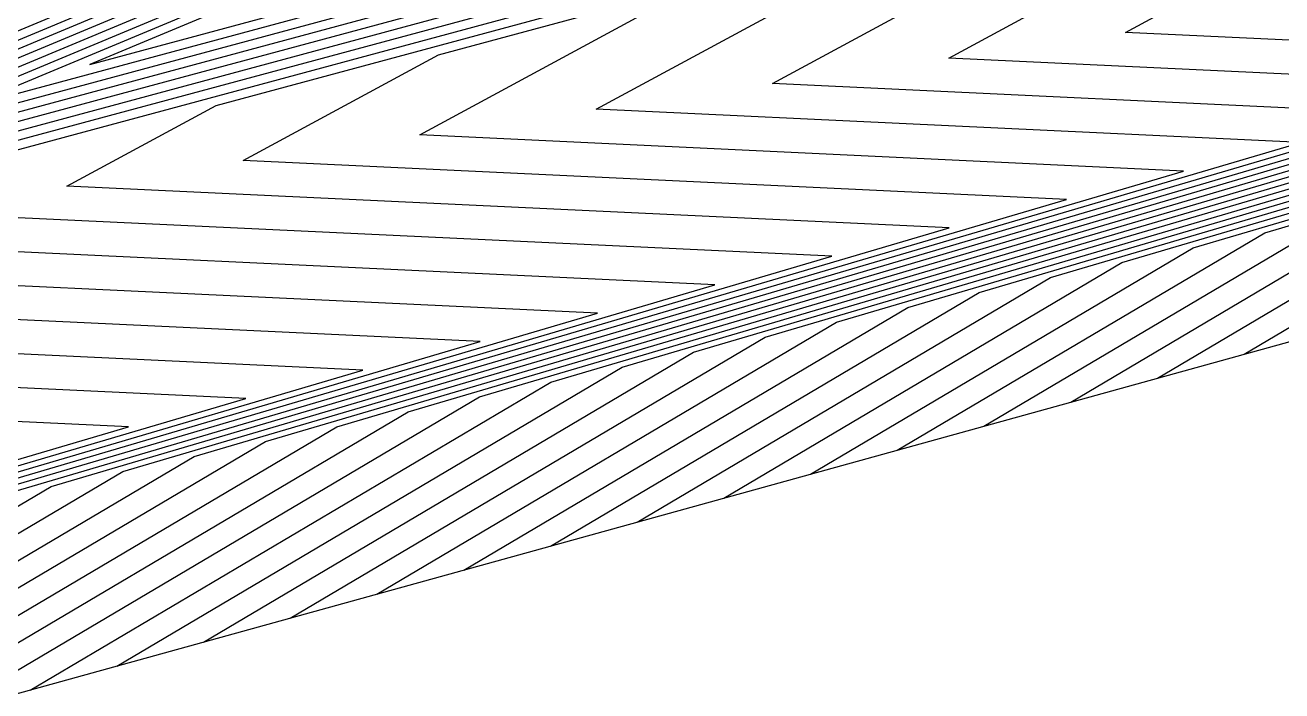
# Model space of a CAD drawing. Header units: metres. Extents: x 419582 to 423558, y 4805372 to 4807539.
# Drawn here: x 423002.5 to 423201.9, y 4807242.9 to 4807348.6 of the extents above; entities that cross this region are included whole.
import ezdxf

# ---------------------------------------------------------------- set-up
doc = ezdxf.new("R2010")
doc.units = ezdxf.units.M
for name, color, linetype in [('C-TINN-BNDY', 110, 'Continuous'), ('C-TOPO-MAJR', 9, 'Continuous'), ('C-TOPO-MINR', 8, 'Continuous')]:
    doc.layers.add(name, color=color, linetype=linetype)

msp = doc.modelspace()

# ---------------------------------------------------------------- linework, layer by layer
at = {"layer": 'C-TINN-BNDY', "color": 110, "linetype": 'Continuous', "lineweight": -3, "flags": 128}
msp.add_lwpolyline([(423470.52, 4807372.34), (422724.87, 4807165.92), (422697.08, 4807146.67)], dxfattribs=at)
at = {"layer": 'C-TOPO-MAJR', "color": 9, "linetype": 'Continuous', "lineweight": -3, "flags": 128}
for points, elevation in [([(423204.58, 4807424.67), (423192.48, 4807416.79), (423115.04, 4807389.37), (422953.34, 4807321.82), (423311.4, 4807418.36)], 1745), ([(422920.78, 4807220.15), (423018, 4807277.69), (423149.13, 4807316.37), (423009.15, 4807322.98), (423032.81, 4807335.79), (423327.07, 4807415.13)], 1740), ([(423127.14, 4807277.28), (423187.86, 4807313.22), (423426.64, 4807383.65)], 1725), ([(422989.56, 4807239.2), (423074.62, 4807289.53), (423242.14, 4807338.95), (423149.1, 4807343.34), (423209.28, 4807375.92)], 1735), ([(423058.35, 4807258.24), (423131.24, 4807301.38), (423335.15, 4807361.52)], 1730), ([(423195.92, 4807296.32), (423244.48, 4807325.06)], 1720), ([(422851.99, 4807201.11), (422961.37, 4807265.85), (423056.12, 4807293.8), (422906.01, 4807300.89), (422830.66, 4807248.4), (422822.88, 4807242.68), (422822.88, 4807242.93), (422822.8, 4807243), (422810.72, 4807255.69), (422812.88, 4807260.82), (422812.88, 4807261.07), (422809.58, 4807262.57), (422809.48, 4807262.67), (422790.68, 4807267.28), (422790.68, 4807267.66), (422790.69, 4807267.67), (422790.69, 4807267.67), (422789.75, 4807267.96), (422775.16, 4807260.85), (422775.19, 4807260.89), (422775.23, 4807260.92), (422766.92, 4807255.78)], 1745)]:
    msp.add_lwpolyline(points, dxfattribs=dict(at, elevation=elevation))
at = {"layer": 'C-TOPO-MINR', "color": 8, "linetype": 'Continuous', "lineweight": -3, "flags": 128}
for points, elevation in [([(423208.3, 4807424.91), (423196.97, 4807417.54), (423124.49, 4807391.87), (422973.16, 4807328.65), (423308.27, 4807419)], 1746), ([(423212.01, 4807425.15), (423201.46, 4807418.28), (423133.95, 4807394.38), (422992.98, 4807335.48), (423305.13, 4807419.65)], 1747), ([(423205.95, 4807419.03), (423143.4, 4807396.88), (423012.8, 4807342.32), (423302, 4807420.29)], 1748), ([(422879.5, 4807208.73), (422984.02, 4807270.59), (423093.33, 4807302.83), (422925.18, 4807310.77), (422926.93, 4807311.72), (423317.67, 4807417.07)], 1743), ([(422893.26, 4807212.54), (422995.35, 4807272.95), (423111.93, 4807307.34), (422953.17, 4807314.84), (422962.22, 4807319.74), (423320.8, 4807416.42)], 1742), ([(423105.59, 4807386.87), (422933.52, 4807314.98), (423314.54, 4807417.71)], 1744), ([(422907.02, 4807216.34), (423006.67, 4807275.32), (423130.53, 4807311.86), (422981.16, 4807318.91), (422997.52, 4807327.77), (423323.94, 4807415.78)], 1741), ([(422934.53, 4807223.96), (423029.32, 4807280.06), (423167.73, 4807320.89), (423037.14, 4807327.05), (423068.11, 4807343.82), (423330.21, 4807414.49)], 1739), ([(422948.29, 4807227.77), (423040.64, 4807282.43), (423186.33, 4807325.4), (423065.13, 4807331.13), (423103.4, 4807351.85), (423333.34, 4807413.84)], 1738), ([(422962.05, 4807231.58), (423051.97, 4807284.8), (423204.94, 4807329.92), (423093.12, 4807335.2), (423138.69, 4807359.87), (423336.48, 4807413.2)], 1737), ([(422975.8, 4807235.39), (423063.29, 4807287.17), (423223.54, 4807334.43), (423121.11, 4807339.27), (423173.99, 4807367.9), (423339.61, 4807412.55)], 1736), ([(422919.15, 4807310.43), (423096.13, 4807384.36)], 1743), ([(423003.32, 4807243), (423085.94, 4807291.9), (423260.74, 4807343.46), (423177.09, 4807347.41), (423244.57, 4807383.95)], 1734), ([(423140.89, 4807281.09), (423199.19, 4807315.59), (423428.4, 4807383.2)], 1724), ([(422922.03, 4807313.07), (423086.68, 4807381.86)], 1742), ([(422924.91, 4807315.72), (423077.23, 4807379.36)], 1741), ([(423113.38, 4807273.47), (423176.54, 4807310.85), (423409.55, 4807379.58)], 1726), ([(423099.62, 4807269.66), (423165.21, 4807308.48), (423390.95, 4807375.07)], 1727), ([(423085.86, 4807265.85), (423153.89, 4807306.11), (423372.35, 4807370.55)], 1728), ([(423072.11, 4807262.05), (423142.56, 4807303.75), (423353.75, 4807366.04)], 1729), ([(423044.59, 4807254.43), (423119.92, 4807299.01), (423316.54, 4807357.01)], 1731), ([(423030.83, 4807250.62), (423108.59, 4807296.64), (423297.94, 4807352.49)], 1732), ([(423017.08, 4807246.81), (423097.27, 4807294.27), (423279.34, 4807347.98)], 1733), ([(423182.17, 4807292.51), (423233.16, 4807322.69)], 1721), ([(423168.41, 4807288.71), (423221.84, 4807320.33)], 1722), ([(423154.65, 4807284.9), (423210.51, 4807317.96)], 1723), ([(422865.75, 4807204.92), (422972.7, 4807268.22), (423074.72, 4807298.31), (422913.08, 4807305.94), (422831.94, 4807249.43), (422823.56, 4807243.26), (422823.56, 4807243.51), (422823.49, 4807243.59), (422811.92, 4807255.73), (422814.62, 4807262.12), (422814.62, 4807262.35), (422810.5, 4807264.21), (422810.38, 4807264.33), (422795.96, 4807267.87), (422795.96, 4807268.16), (422795.99, 4807268.19), (422796.01, 4807268.22), (422791.46, 4807269.62), (422777.78, 4807262.96), (422777.83, 4807263), (422777.87, 4807263.04), (422770.08, 4807258.22)], 1744), ([(422838.23, 4807197.3), (422950.05, 4807263.48), (423037.52, 4807289.28), (422898.94, 4807295.83), (422829.37, 4807247.37), (422822.19, 4807242.09)], 1746), ([(422824.47, 4807193.49), (422938.73, 4807261.11), (423018.92, 4807284.77), (422891.87, 4807290.77), (422828.09, 4807246.34), (422821.5, 4807241.5)], 1747)]:
    msp.add_lwpolyline(points, dxfattribs=dict(at, elevation=elevation))

doc.saveas('drawing.dxf')
